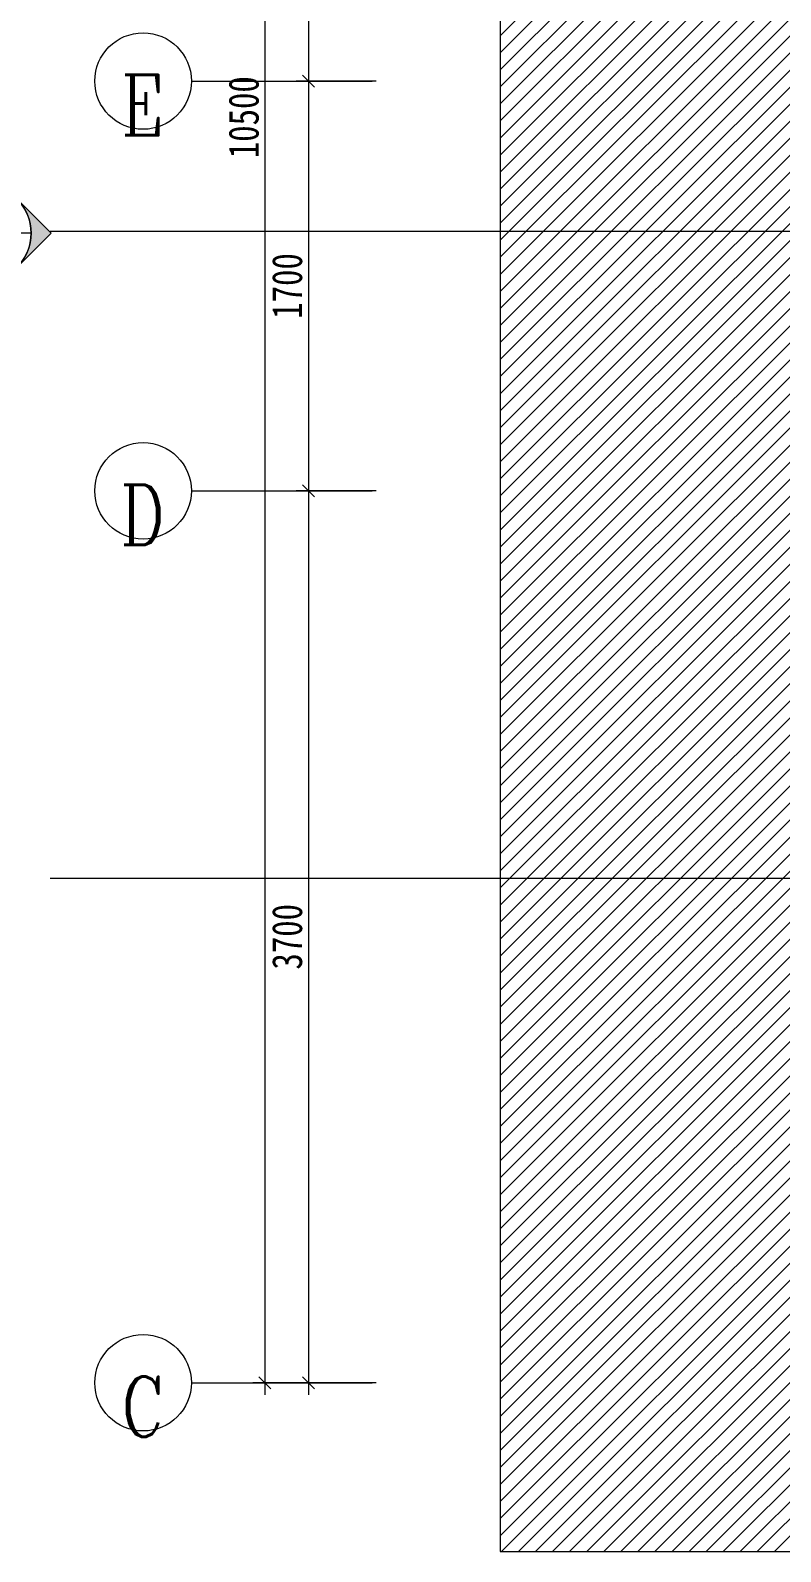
# Model space of a CAD drawing. Header units: millimetres. Extents: x 2160 to 29548, y 1196 to 18324.
# Drawn here: x 7337 to 10446, y 2900 to 9210 of the extents above; entities that cross this region are included whole.
import ezdxf

# ---------------------------------------------------------------- set-up
doc = ezdxf.new("R2010")
doc.units = ezdxf.units.MM
for name, color, linetype, lineweight, true_color in [('A-ANNO-DIMS-1', 7, 'Continuous', 13, 0x008000), ('A-DETL-3', 7, 'Continuous', 18, 0x848400), ('A-DETL-GENF-4', 7, 'Continuous', 5, 0x1e1e1e), ('A-新建墙体-2', 9, 'Continuous', 5, 0x808080), ('G-ANNO-SYMB-1', 7, 'Continuous', 5, 0x008000), ('G-ANNO-SYMB-2', 7, 'Continuous', 5, 0xc0c0c0), ('G-ANNO-TEXT-1', 7, 'Continuous', 5, 0x008000), ('S-GRID-1', 7, 'Continuous', 13, 0xc0c0c0), ('S-GRID-IDEN', 7, 'Continuous', 5, 0xc0c0c0), ('S-GRID-IDEN-1', 7, 'Continuous', 5, 0x008000)]:
    doc.layers.add(name, color=color, linetype=linetype, lineweight=lineweight, true_color=true_color)
doc.styles.add('Complex', font='complex_.ttf', dxfattribs={"width": 0.8, "height": 250})
doc.styles.add('宋体', font='', dxfattribs={"width": 0.8, "height": 125})
doc.styles.get('宋体').set_extended_font_data('SimSun')
doc.dimstyles.new('轴网尺寸标注', dxfattribs={"dimscale": 304.8, "dimtxt": 157.261586, "dimasz": 0.164042, "dimexe": 0.164042, "dimexo": 0.0625, "dimgap": 0.082021, "dimtad": 1, "dimdec": 0, "dimzin": 0, "dimdsep": 46, "dimtxsty": '宋体', "dimblk1": 'OBLIQUE', "dimblk2": 'OBLIQUE', "dimsah": 1, "dimcen": 0.09, "dimdle": 0.164042, "dimazin": 0, "dimtfac": 1, "dimtdec": 4, "dimtix": 1, "dimtmove": 0, "dimatfit": 3, "dimfxl": 0.984252, "dimfxlon": 1, "dimtvp": 1, "dimtolj": 1, "dimtzin": 0, "dimlwd": 13, "dimlwe": 13, "dimarcsym": 2})

# ---------------------------------------------------------------- blocks, each defined once
blk = doc.blocks.new('轴网 - LH-A-单圈轴号-6094658-02平面布置及立面索引')
at = {"layer": 'S-GRID-IDEN'}
blk.add_circle((0, 0), 4, dxfattribs=at)
blk = doc.blocks.new('_Oblique')
at = {"color": 0, "linetype": 'ByBlock', "lineweight": -2}
blk.add_line((-0.5, -0.5), (0.5, 0.5), dxfattribs=at)
blk = doc.blocks.new('DIMBLOCK2-02平面布置及立面索引')
at = {"layer": 'A-ANNO-DIMS-1', "color": 0, "lineweight": 13, "transparency": 16777216}
for p, q in [((8769.9, 13000), (8439, 13000)), ((8489, 13050), (8489, 8950)), ((8769.9, 9000), (8439, 9000))]:
    blk.add_line(p, q, dxfattribs=at)
at = {"layer": 'Defpoints', "color": 0, "transparency": 16777216}
for p in [(8789, 13000), (8489, 9000), (8789, 9000)]:
    blk.add_point(p, dxfattribs=at)
at = {"layer": 'A-ANNO-DIMS-1', "color": 0, "lineweight": 13, "transparency": 16777216, "xscale": 50, "yscale": 50, "zscale": 50}
for p, rotation in [((8489, 13000), 90), ((8489, 9000), 270)]:
    blk.add_blockref('_Oblique', p, dxfattribs=dict(at, rotation=rotation))
at = {"layer": 'A-ANNO-DIMS-1', "color": 0, "transparency": 16777216, "insert": (8401.5, 11000), "char_height": 125, "attachment_point": 5, "rotation": 90, "style": '宋体'}
blk.add_mtext('\\A1;4000', dxfattribs=at)
blk = doc.blocks.new('DIMBLOCK3-02平面布置及立面索引')
at = {"layer": 'A-ANNO-DIMS-1', "color": 0, "lineweight": 13, "transparency": 16777216}
for p, q in [((8489, 9050), (8489, 7250)), ((8769.9, 9000), (8439, 9000)), ((8769.9, 7300), (8439, 7300))]:
    blk.add_line(p, q, dxfattribs=at)
at = {"layer": 'Defpoints', "color": 0, "transparency": 16777216}
for p in [(8789, 9000), (8489, 7300), (8789, 7300)]:
    blk.add_point(p, dxfattribs=at)
at = {"layer": 'A-ANNO-DIMS-1', "color": 0, "lineweight": 13, "transparency": 16777216, "xscale": 50, "yscale": 50, "zscale": 50}
for p, rotation in [((8489, 9000), 90), ((8489, 7300), 270)]:
    blk.add_blockref('_Oblique', p, dxfattribs=dict(at, rotation=rotation))
at = {"layer": 'A-ANNO-DIMS-1', "color": 0, "transparency": 16777216, "insert": (8401.5, 8150), "char_height": 125, "attachment_point": 5, "rotation": 90, "style": '宋体'}
blk.add_mtext('\\A1;1700', dxfattribs=at)
blk = doc.blocks.new('DIMBLOCK4-02平面布置及立面索引')
at = {"layer": 'A-ANNO-DIMS-1', "color": 0, "lineweight": 13, "transparency": 16777216}
for p, q in [((8489, 7350), (8489, 3550)), ((8769.9, 7300), (8439, 7300)), ((8769.9, 3600), (8439, 3600))]:
    blk.add_line(p, q, dxfattribs=at)
at = {"layer": 'Defpoints', "color": 0, "transparency": 16777216}
for p in [(8789, 7300), (8489, 3600), (8789, 3600)]:
    blk.add_point(p, dxfattribs=at)
at = {"layer": 'A-ANNO-DIMS-1', "color": 0, "lineweight": 13, "transparency": 16777216, "xscale": 50, "yscale": 50, "zscale": 50}
for p, rotation in [((8489, 7300), 90), ((8489, 3600), 270)]:
    blk.add_blockref('_Oblique', p, dxfattribs=dict(at, rotation=rotation))
at = {"layer": 'A-ANNO-DIMS-1', "color": 0, "transparency": 16777216, "insert": (8401.5, 5450), "char_height": 125, "attachment_point": 5, "rotation": 90, "style": '宋体'}
blk.add_mtext('\\A1;3700', dxfattribs=at)
blk = doc.blocks.new('DIMBLOCK5-02平面布置及立面索引')
at = {"layer": 'A-ANNO-DIMS-1', "color": 0, "lineweight": 13, "transparency": 16777216}
for p, q in [((8309, 14150), (8309, 3550)), ((8589.9, 14100), (8259, 14100)), ((8589.9, 3600), (8259, 3600))]:
    blk.add_line(p, q, dxfattribs=at)
at = {"layer": 'Defpoints', "color": 0, "transparency": 16777216}
for p in [(8609, 14100), (8309, 3600), (8609, 3600)]:
    blk.add_point(p, dxfattribs=at)
at = {"layer": 'A-ANNO-DIMS-1', "color": 0, "lineweight": 13, "transparency": 16777216, "xscale": 50, "yscale": 50, "zscale": 50}
for p, rotation in [((8309, 14100), 90), ((8309, 3600), 270)]:
    blk.add_blockref('_Oblique', p, dxfattribs=dict(at, rotation=rotation))
at = {"layer": 'A-ANNO-DIMS-1', "color": 0, "transparency": 16777216, "insert": (8221.5, 8850), "char_height": 125, "attachment_point": 5, "rotation": 90, "style": '宋体'}
blk.add_mtext('\\A1;10500', dxfattribs=at)
blk = doc.blocks.new('立面 - 立面标记符号 右 -319154-02平面布置及立面索引')
at = {"layer": 'G-ANNO-SYMB-2'}
h = blk.add_hatch(color=256, dxfattribs=at)
edge = h.paths.add_edge_path(flags=0)
edge.add_line((-2.83, 8.49), (0, 11.31))
edge.add_line((0, 11.31), (2.83, 8.49))
edge.add_arc((0, 5.66), 4, 45, 135)
h = blk.add_hatch(color=256, dxfattribs=at)
edge = h.paths.add_edge_path(flags=0)
edge.add_line((5.66, 5.66), (4, 5.66))
edge.add_arc((0, 5.66), 4, 0, 45)
edge.add_line((2.83, 8.49), (5.66, 5.66))
edge = h.paths.add_edge_path(flags=0)
edge.add_line((-5.66, 5.66), (-2.83, 8.49))
edge.add_arc((0, 5.66), 4, 135, 180)
edge.add_line((-4, 5.66), (-5.66, 5.66))
at = {"layer": 'G-ANNO-SYMB-1'}
for p, q in [((0, 11.31), (-5.66, 5.66)), ((0, 11.31), (-2.83, 8.49)), ((0, 11.31), (5.66, 5.66)), ((2.83, 8.49), (0, 11.31)), ((0, 9.66), (0, 1.66)), ((-2.83, 8.49), (-5.66, 5.66)), ((5.66, 5.66), (2.83, 8.49)), ((-4, 5.66), (-5.66, 5.66)), ((-5.66, 5.66), (-4, 5.66)), ((4, 5.66), (5.66, 5.66)), ((4, 5.66), (5.66, 5.66))]:
    blk.add_line(p, q, dxfattribs=at)
blk.add_circle((0, 5.66), 4, dxfattribs=at)
for start, end in [(45, 135), (135, 180), (0, 45)]:
    blk.add_arc((0, 5.66), 4, start, end, dxfattribs=at)

msp = doc.modelspace()

# ---------------------------------------------------------------- hatches: boundary and pattern name
at = {"layer": 'A-DETL-GENF-4'}
h = msp.add_hatch(dxfattribs=at)
h.set_pattern_fill('FP_6', color=256, style=0, pattern_type=2)
h.set_pattern_definition([(45, (11833.807, 0), (-35.35534, 35.35534), [])])
h.paths.add_polyline_path([(23462.2, 2900), (26733.8, 2900), (26733.8, 16700), (9283.8, 16700), (9283.8, 2900), (22371.4, 2900)], flags=0)
h.paths.add_polyline_path([(26333.8, 3300), (13733.8, 3300), (13733.8, 7200), (13483.8, 7200), (13483.8, 6440), (13380.1, 6446.3), (13278, 6465), (13178.8, 6495.9), (13084.1, 6538.5), (12995.3, 6592.2), (12913.5, 6656.3), (12840.1, 6729.7), (12776, 6811.5), (12722.3, 6900.3), (12679.7, 6995), (12648.8, 7094.2), (12630.1, 7196.3), (12623.8, 7300), (12618.6, 7241), (12603.3, 7183.7), (12578.3, 7130), (12544.3, 7081.5), (12502.4, 7039.5), (12453.8, 7005.6), (12400.1, 6980.5), (12342.8, 6965.2), (12283.8, 6960), (12283.8, 7200), (10633.8, 7200), (10633.8, 16300), (19133.6, 16300), (19245.6, 16293.7), (19356.2, 16274.9), (19463.9, 16243.9), (19567.5, 16201), (19665.7, 16146.7), (19757.1, 16081.8), (19840.8, 16007.1), (19917.3, 15920.9), (19980.4, 15832), (20034.6, 15733.9), (20077.5, 15630.3), (20108.6, 15522.5), (20127.4, 15412), (20133.6, 15300), (20133.6, 14200), (26333.8, 14200), (26333.8, 4624.6)], flags=0)
at = {"layer": 'A-新建墙体-2'}
h = msp.add_hatch(dxfattribs=at)
h.set_pattern_fill('FP_1', color=256, style=0, pattern_type=2)
h.set_pattern_definition([(45, (11833.81, 0), (-53.033, 53.033), [])])
h.paths.add_polyline_path([(9483.8, 2899.5), (9483.8, 2900), (9283.8, 2899.5)], flags=0)

# ---------------------------------------------------------------- linework, layer by layer
at = {"layer": 'A-DETL-3'}
for p, q in [((9283.8, 16700), (9283.8, 2900)), ((9283.8, 2900), (26733.8, 2900))]:
    msp.add_line(p, q, dxfattribs=at)
at = {"layer": 'G-ANNO-TEXT-1'}
for p, q in [((7420.9, 8375.5), (7418.6, 8375.5)), ((11348.9, 8375.5), (7420.9, 8375.5)), ((7420.9, 5691.4), (7418.6, 5691.4)), ((14935.1, 5691.4), (7420.9, 5691.4))]:
    msp.add_line(p, q, dxfattribs=at)
at = {"layer": 'S-GRID-1'}
for p, q in [((8003.9, 9000), (8753.9, 9000)), ((8003.9, 7300), (8753.9, 7300)), ((8003.9, 3600), (8753.9, 3600))]:
    msp.add_line(p, q, dxfattribs=at)

# ---------------------------------------------------------------- block references
at = {"layer": 'G-ANNO-SYMB-1', "extrusion": (0, 0, -1), "xscale": 49.99999999999998, "yscale": 49.99999999999998, "zscale": 49.99999999999998, "rotation": 90.00000000000031}
msp.add_blockref('立面 - 立面标记符号 右 -319154-02平面布置及立面索引', (-6857.1, 8368.9), dxfattribs=at)
at = {"layer": 'S-GRID-IDEN', "xscale": 49.99999999999998, "yscale": 49.99999999999998, "zscale": 49.99999999999998, "rotation": 269.9999999999994}
for p in [(7803.9, 9000), (7803.9, 7300), (7803.9, 3600)]:
    msp.add_blockref('轴网 - LH-A-单圈轴号-6094658-02平面布置及立面索引', p, dxfattribs=at)

# ---------------------------------------------------------------- texts
at = {"layer": 'S-GRID-IDEN-1', "char_height": 250, "attachment_point": 5, "line_spacing_factor": 1.133249, "style": 'Complex'}
for s, insert, width in [('\\pt480,960,1440,1920,2400,2880,3360,3840,4320,4800,5280,5760,6240,6720,7200,7680,8160,8640,9120,9600,10080,10560,11040,11520,12000,12480,12960,13440,13920,14400,14880,15360;E', (7802.6, 8900.4), 203.6), ('\\pt480,960,1440,1920,2400,2880,3360,3840,4320,4800,5280,5760,6240,6720,7200,7680,8160,8640,9120,9600,10080,10560,11040,11520,12000,12480,12960,13440,13920,14400,14880,15360;D', (7802.6, 7200.4), 211.6), ('\\pt480,960,1440,1920,2400,2880,3360,3840,4320,4800,5280,5760,6240,6720,7200,7680,8160,8640,9120,9600,10080,10560,11040,11520,12000,12480,12960,13440,13920,14400,14880,15360;C', (7802.6, 3500.4), 203.6)]:
    msp.add_mtext(s, dxfattribs=dict(at, insert=insert, width=width))

# ---------------------------------------------------------------- dimensions: what is measured, and where the dimension line sits
at = {"layer": 'A-ANNO-DIMS-1'}
for base, p1, p2, override, picture, middle in [((8309, 3600), (8609, 14100), (8609, 3600), {"dimpost": '<>', "dimfxl": 10500}, 'DIMBLOCK5-02平面布置及立面索引', (8221.5, 8850)), ((8489, 9000), (8789, 13000), (8789, 9000), {"dimpost": '<>', "dimfxl": 4000}, 'DIMBLOCK2-02平面布置及立面索引', (8401.5, 11000)), ((8489, 7300), (8789, 9000), (8789, 7300), {"dimpost": '<>', "dimfxl": 1700}, 'DIMBLOCK3-02平面布置及立面索引', (8401.5, 8150)), ((8489, 3600), (8789, 7300), (8789, 3600), {"dimpost": '<>', "dimfxl": 3700}, 'DIMBLOCK4-02平面布置及立面索引', (8401.5, 5450))]:
    dim = msp.add_linear_dim(base=base, p1=p1, p2=p2, angle=90, dimstyle='轴网尺寸标注', override=override, dxfattribs=at)
    dim.commit()
    dim.dimension.update_dxf_attribs({"geometry": picture, "text_midpoint": middle})

doc.saveas('drawing.dxf')
